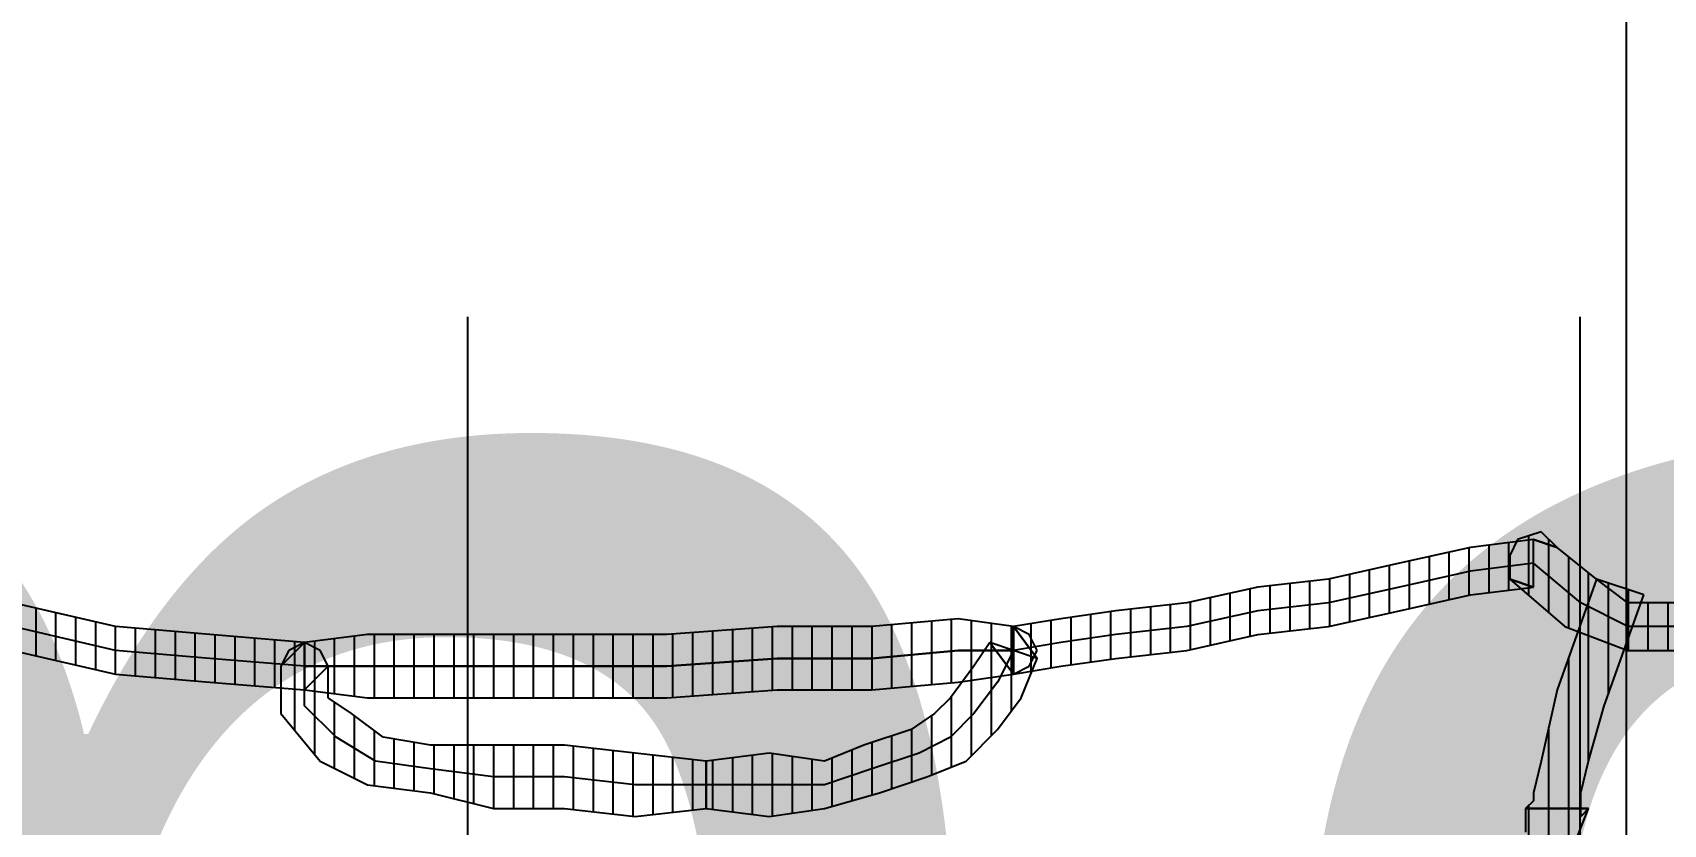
# Model space of a CAD drawing. Header units: millimetres. Extents: x 11489 to 12006, y 36725 to 37730.
# Drawn here: x 11671.33 to 11681.57, y 36931.5 to 36936.47 of the extents above; entities that cross this region are included whole.
import ezdxf

# ---------------------------------------------------------------- set-up
doc = ezdxf.new("R2010")
doc.units = ezdxf.units.MM
doc.layers.add('OC-Mutfak_Ekipman', color=252, linetype='Continuous')
doc.styles.add('TAKSİM', font='GOTHIC.TTF', dxfattribs={"height": 7})
pattern_1 = [(360, (-19413.11011, 29189.02214), (1e-16, 0.125), [25])]

# ---------------------------------------------------------------- blocks, each defined once
blk = doc.blocks.new('A$C0b4f8896')
at = {"ltscale": 30}
h = blk.add_hatch(dxfattribs=at)
h.set_pattern_fill('DC_LINES', color=256, scale=0.1, style=0)
h.set_pattern_definition(pattern_1)
h.paths.add_polyline_path([(25.98, 61.992), (24.887, 61.646), (23.893, 61.201), (22.95, 60.756), (22.155, 60.212), (21.459, 59.568), (20.813, 58.925), (20.217, 58.232), (19.77, 57.54), (19.373, 56.798), (19.075, 56.105), (18.777, 55.363), (18.578, 54.621), (18.429, 53.928), (18.28, 53.285), (18.23, 52.691), (18.181, 52.098), (18.479, 52.098), (18.529, 52.691), (18.578, 53.285), (18.727, 53.928), (18.876, 54.621), (19.075, 55.264), (19.373, 56.006), (19.671, 56.698), (20.068, 57.342), (20.515, 58.034), (21.012, 58.728), (21.658, 59.37), (22.353, 59.915), (23.148, 60.459), (23.993, 60.904), (24.986, 61.35), (26.079, 61.695), (26.178, 61.795), (26.178, 61.894), (26.129, 61.992)], flags=0)
h = blk.add_hatch(dxfattribs=at)
h.set_pattern_fill('DC_LINES', color=256, scale=0.1, style=0)
h.set_pattern_definition(pattern_1)
edge = h.paths.add_edge_path(flags=0)
edge.add_line((18.479, 52.098), (18.33, 52.246))
edge.add_line((18.33, 52.246), (18.032, 52.246))
edge.add_line((18.032, 52.246), (17.734, 51.999))
edge.add_line((17.734, 51.999), (17.585, 51.702))
edge.add_line((17.585, 51.702), (17.535, 51.306))
edge.add_line((17.535, 51.306), (17.436, 50.91))
edge.add_line((17.436, 50.91), (17.436, 50.465))
edge.add_line((17.436, 50.465), (17.386, 50.02))
edge.add_line((17.386, 50.02), (17.436, 49.574))
edge.add_line((17.436, 49.574), (17.734, 49.574))
edge.add_line((17.734, 49.574), (17.783, 50.02))
edge.add_line((17.783, 50.02), (17.833, 50.465))
edge.add_line((17.833, 50.465), (17.833, 50.91))
edge.add_line((17.833, 50.91), (17.833, 51.306))
edge.add_line((17.833, 51.306), (17.883, 51.603))
edge.add_line((17.883, 51.603), (18.032, 51.801))
edge.add_line((18.032, 51.801), (18.131, 51.949))
edge.add_line((18.131, 51.949), (18.33, 51.949))
edge.add_line((18.33, 51.949), (18.181, 52.098))
edge.add_line((18.181, 52.098), (18.33, 51.949))
edge.add_line((18.33, 51.949), (18.429, 51.999))
edge.add_line((18.429, 51.999), (18.479, 52.098))
edge.add_line((18.479, 52.098), (18.429, 52.196))
edge.add_line((18.429, 52.196), (18.33, 52.246))
h = blk.add_hatch(dxfattribs=at)
h.set_pattern_fill('DC_LINES', color=256, scale=0.1, style=0)
h.set_pattern_definition(pattern_1)
edge = h.paths.add_edge_path(flags=0)
edge.add_line((18.181, 52.098), (18.131, 51.702))
edge.add_line((18.131, 51.702), (18.131, 51.108))
edge.add_line((18.131, 51.108), (18.131, 50.515))
edge.add_line((18.131, 50.515), (18.131, 49.821))
edge.add_line((18.131, 49.821), (18.181, 49.129))
edge.add_line((18.181, 49.129), (18.181, 48.535))
edge.add_line((18.181, 48.535), (18.23, 47.991))
edge.add_line((18.23, 47.991), (18.28, 47.645))
edge.add_line((18.28, 47.645), (18.578, 47.645))
edge.add_line((18.578, 47.645), (18.628, 47.991))
edge.add_line((18.628, 47.991), (18.578, 48.535))
edge.add_line((18.578, 48.535), (18.578, 49.129))
edge.add_line((18.578, 49.129), (18.529, 49.821))
edge.add_line((18.529, 49.821), (18.529, 50.515))
edge.add_line((18.529, 50.515), (18.529, 51.108))
edge.add_line((18.529, 51.108), (18.529, 51.702))
edge.add_line((18.529, 51.702), (18.479, 52.098))
h = blk.add_hatch(dxfattribs=at)
h.set_pattern_fill('DC_LINES', color=256, scale=0.1, style=0)
h.set_pattern_definition(pattern_1)
edge = h.paths.add_edge_path(flags=0)
edge.add_line((18.379, 47.496), (18.578, 47.645))
edge.add_line((18.578, 47.645), (18.628, 47.991))
edge.add_line((18.628, 47.991), (18.578, 48.535))
edge.add_line((18.578, 48.535), (18.578, 49.129))
edge.add_line((18.578, 49.129), (18.529, 49.821))
edge.add_line((18.529, 49.821), (18.529, 50.515))
edge.add_line((18.529, 50.515), (18.529, 51.108))
edge.add_line((18.529, 51.108), (18.529, 51.702))
edge.add_line((18.529, 51.702), (18.479, 52.098))
edge.add_line((18.479, 52.098), (18.181, 52.098))
edge.add_line((18.181, 52.098), (18.131, 51.702))
edge.add_line((18.131, 51.702), (18.131, 51.108))
edge.add_line((18.131, 51.108), (18.131, 50.515))
edge.add_line((18.131, 50.515), (18.131, 49.821))
edge.add_line((18.131, 49.821), (18.181, 49.129))
edge.add_line((18.181, 49.129), (18.181, 48.535))
edge.add_line((18.181, 48.535), (18.23, 47.991))
edge.add_line((18.23, 47.991), (18.28, 47.645))
edge.add_line((18.28, 47.645), (18.479, 47.793))
edge.add_line((18.479, 47.793), (18.28, 47.645))
edge.add_line((18.28, 47.645), (18.33, 47.546))
edge.add_line((18.33, 47.546), (18.429, 47.496))
edge.add_line((18.429, 47.496), (18.529, 47.546))
edge.add_line((18.529, 47.546), (18.578, 47.645))
h = blk.add_hatch(dxfattribs=at)
h.set_pattern_fill('DC_LINES', color=256, scale=0.1, style=0)
h.set_pattern_definition(pattern_1)
edge = h.paths.add_edge_path(flags=0)
edge.add_line((17.436, 49.574), (17.386, 49.179))
edge.add_line((17.386, 49.179), (17.436, 48.832))
edge.add_line((17.436, 48.832), (17.535, 48.486))
edge.add_line((17.535, 48.486), (17.634, 48.188))
edge.add_line((17.634, 48.188), (17.734, 47.941))
edge.add_line((17.734, 47.941), (17.932, 47.744))
edge.add_line((17.932, 47.744), (18.131, 47.596))
edge.add_line((18.131, 47.596), (18.379, 47.496))
edge.add_line((18.379, 47.496), (18.479, 47.793))
edge.add_line((18.479, 47.793), (18.33, 47.893))
edge.add_line((18.33, 47.893), (18.131, 48.041))
edge.add_line((18.131, 48.041), (18.032, 48.14))
edge.add_line((18.032, 48.14), (17.932, 48.288))
edge.add_line((17.932, 48.288), (17.833, 48.585))
edge.add_line((17.833, 48.585), (17.734, 48.832))
edge.add_line((17.734, 48.832), (17.783, 49.179))
edge.add_line((17.783, 49.179), (17.734, 49.574))
h = blk.add_hatch(dxfattribs=at)
h.set_pattern_fill('DC_LINES', color=256, scale=0.1, style=0)
h.set_pattern_definition(pattern_1)
edge = h.paths.add_edge_path(flags=0)
edge.add_line((18.28, 47.645), (18.33, 47.348))
edge.add_line((18.33, 47.348), (18.379, 47.002))
edge.add_line((18.379, 47.002), (18.429, 46.557))
edge.add_line((18.429, 46.557), (18.529, 46.111))
edge.add_line((18.529, 46.111), (18.578, 45.666))
edge.add_line((18.578, 45.666), (18.678, 45.221))
edge.add_line((18.678, 45.221), (18.777, 44.775))
edge.add_line((18.777, 44.775), (18.827, 44.38))
edge.add_line((18.827, 44.38), (19.125, 44.38))
edge.add_line((19.125, 44.38), (19.075, 44.775))
edge.add_line((19.075, 44.775), (18.976, 45.221))
edge.add_line((18.976, 45.221), (18.876, 45.666))
edge.add_line((18.876, 45.666), (18.827, 46.111))
edge.add_line((18.827, 46.111), (18.727, 46.557))
edge.add_line((18.727, 46.557), (18.678, 47.002))
edge.add_line((18.678, 47.002), (18.628, 47.348))
edge.add_line((18.628, 47.348), (18.578, 47.645))
h = blk.add_hatch(dxfattribs=at)
h.set_pattern_fill('DC_LINES', color=256, scale=0.1, style=0)
h.set_pattern_definition(pattern_1)
edge = h.paths.add_edge_path(flags=0)
edge.add_line((16.243, 44.677), (16.542, 44.429))
edge.add_line((16.542, 44.429), (16.889, 44.28))
edge.add_line((16.889, 44.28), (17.187, 44.132))
edge.add_line((17.187, 44.132), (17.436, 44.033))
edge.add_line((17.436, 44.033), (17.436, 44.429))
edge.add_line((17.436, 44.429), (17.287, 44.429))
edge.add_line((17.287, 44.429), (16.989, 44.577))
edge.add_line((16.989, 44.577), (16.74, 44.726))
edge.add_line((16.74, 44.726), (16.542, 44.874))
h = blk.add_hatch(dxfattribs=at)
h.set_pattern_fill('DC_LINES', color=256, scale=0.1, style=0)
h.set_pattern_definition(pattern_1)
edge = h.paths.add_edge_path(flags=0)
edge.add_line((18.827, 44.38), (18.876, 44.527))
edge.add_line((18.876, 44.527), (18.578, 44.182))
edge.add_line((18.578, 44.182), (18.429, 43.786))
edge.add_line((18.429, 43.786), (18.429, 43.439))
edge.add_line((18.429, 43.439), (18.479, 43.044))
edge.add_line((18.479, 43.044), (18.628, 42.647))
edge.add_line((18.628, 42.647), (18.777, 42.252))
edge.add_line((18.777, 42.252), (19.025, 41.807))
edge.add_line((19.025, 41.807), (19.224, 41.411))
edge.add_line((19.224, 41.411), (19.522, 41.51))
edge.add_line((19.522, 41.51), (19.323, 41.905))
edge.add_line((19.323, 41.905), (19.075, 42.351))
edge.add_line((19.075, 42.351), (18.926, 42.747))
edge.add_line((18.926, 42.747), (18.777, 43.143))
edge.add_line((18.777, 43.143), (18.727, 43.439))
edge.add_line((18.727, 43.439), (18.727, 43.786))
edge.add_line((18.727, 43.786), (18.876, 43.983))
edge.add_line((18.876, 43.983), (19.075, 44.231))
edge.add_line((19.075, 44.231), (19.125, 44.38))
edge.add_line((19.125, 44.38), (19.075, 44.231))
edge.add_line((19.075, 44.231), (19.174, 44.33))
edge.add_line((19.174, 44.33), (19.125, 44.479))
edge.add_line((19.125, 44.479), (19.025, 44.527))
edge.add_line((19.025, 44.527), (18.876, 44.527))
h = blk.add_hatch(dxfattribs=at)
h.set_pattern_fill('DC_LINES', color=256, scale=0.1, style=0)
h.set_pattern_definition(pattern_1)
edge = h.paths.add_edge_path(flags=0)
edge.add_line((17.436, 44.033), (17.386, 44.082))
edge.add_line((17.386, 44.082), (17.535, 44.082))
edge.add_line((17.535, 44.082), (17.734, 44.033))
edge.add_line((17.734, 44.033), (18.081, 43.935))
edge.add_line((18.081, 43.935), (18.777, 43.687))
edge.add_line((18.777, 43.687), (18.876, 43.983))
edge.add_line((18.876, 43.983), (18.181, 44.231))
edge.add_line((18.181, 44.231), (17.734, 44.33))
edge.add_line((17.734, 44.33), (17.535, 44.38))
edge.add_line((17.535, 44.38), (17.485, 44.38))
edge.add_line((17.485, 44.38), (17.436, 44.429))
for p, q in [((18.429, 53.928), (18.28, 53.285)), ((18.429, 53.285), (18.578, 53.928)), ((18.578, 53.285), (18.727, 53.928)), ((18.28, 53.285), (18.23, 52.691)), ((18.379, 52.691), (18.429, 53.285)), ((18.529, 52.691), (18.578, 53.285)), ((18.23, 52.691), (18.181, 52.098)), ((18.33, 52.098), (18.379, 52.691)), ((18.479, 52.098), (18.529, 52.691)), ((18.032, 52.246), (17.734, 51.999)), ((18.33, 52.246), (18.032, 52.246)), ((18.479, 52.098), (18.33, 52.246)), ((18.429, 52.196), (18.33, 52.246)), ((18.33, 52.246), (18.479, 52.098)), ((18.479, 52.098), (18.429, 52.196)), ((17.883, 51.899), (18.081, 52.098)), ((18.081, 52.098), (18.33, 52.098)), ((18.181, 52.098), (18.131, 51.702)), ((18.181, 52.098), (18.131, 51.702)), ((18.33, 51.949), (18.181, 52.098)), ((18.181, 52.098), (18.33, 51.949)), ((18.181, 52.098), (18.479, 52.098)), ((18.181, 52.098), (18.181, 52.098)), ((18.479, 52.098), (18.181, 52.098)), ((18.181, 52.098), (18.181, 52.098)), ((18.479, 52.098), (18.181, 52.098)), ((18.33, 51.702), (18.33, 52.098)), ((18.33, 52.098), (18.33, 51.702)), ((18.33, 52.098), (18.33, 52.098)), ((18.33, 52.098), (18.33, 52.098)), ((18.429, 51.999), (18.479, 52.098)), ((18.479, 52.098), (18.479, 52.098)), ((18.529, 51.702), (18.479, 52.098)), ((18.479, 52.098), (18.479, 52.098)), ((18.529, 51.702), (18.479, 52.098)), ((17.734, 51.999), (17.585, 51.702)), ((18.032, 51.801), (18.131, 51.949)), ((18.131, 51.949), (18.33, 51.949)), ((18.33, 51.949), (18.429, 51.999)), ((17.734, 51.652), (17.883, 51.899)), ((17.883, 51.603), (18.032, 51.801)), ((17.585, 51.702), (17.535, 51.306)), ((17.684, 51.306), (17.734, 51.652)), ((18.131, 51.702), (18.131, 51.108)), ((18.131, 51.702), (18.131, 51.108)), ((18.33, 51.108), (18.33, 51.702)), ((18.33, 51.702), (18.33, 51.108)), ((18.529, 51.108), (18.529, 51.702)), ((18.529, 51.108), (18.529, 51.702)), ((17.833, 51.306), (17.883, 51.603)), ((17.535, 51.306), (17.436, 50.91)), ((17.634, 50.91), (17.684, 51.306)), ((17.833, 50.91), (17.833, 51.306)), ((18.131, 51.108), (18.131, 50.515)), ((18.131, 51.108), (18.131, 50.515)), ((18.33, 50.515), (18.33, 51.108)), ((18.33, 51.108), (18.33, 50.515)), ((18.529, 50.515), (18.529, 51.108)), ((18.529, 50.515), (18.529, 51.108)), ((17.436, 50.91), (17.436, 50.465)), ((17.634, 50.465), (17.634, 50.91)), ((17.833, 50.465), (17.833, 50.91)), ((18.131, 50.515), (18.131, 49.821)), ((18.131, 50.515), (18.131, 49.821)), ((18.33, 49.821), (18.33, 50.515)), ((18.33, 50.515), (18.33, 49.821)), ((18.529, 49.821), (18.529, 50.515)), ((18.529, 49.821), (18.529, 50.515)), ((17.436, 50.465), (17.386, 50.02)), ((17.585, 50.02), (17.634, 50.465)), ((17.783, 50.02), (17.833, 50.465)), ((17.386, 50.02), (17.436, 49.574)), ((17.585, 49.574), (17.585, 50.02)), ((17.734, 49.574), (17.783, 50.02)), ((18.131, 49.821), (18.181, 49.129)), ((18.131, 49.821), (18.181, 49.129)), ((18.379, 49.129), (18.33, 49.821)), ((18.33, 49.821), (18.379, 49.129)), ((18.578, 49.129), (18.529, 49.821)), ((18.578, 49.129), (18.529, 49.821)), ((17.436, 49.574), (17.386, 49.179)), ((17.436, 49.574), (17.734, 49.574)), ((17.436, 49.574), (17.436, 49.574)), ((17.734, 49.574), (17.436, 49.574)), ((17.436, 49.574), (17.436, 49.574)), ((17.585, 49.179), (17.585, 49.574)), ((17.783, 49.179), (17.734, 49.574)), ((17.734, 49.574), (17.734, 49.574)), ((17.386, 49.179), (17.436, 48.832)), ((17.585, 48.832), (17.585, 49.179)), ((17.734, 48.832), (17.783, 49.179)), ((18.181, 49.129), (18.181, 48.535)), ((18.181, 49.129), (18.181, 48.535)), ((18.379, 48.535), (18.379, 49.129)), ((18.379, 49.129), (18.379, 48.535)), ((18.578, 48.535), (18.578, 49.129)), ((18.578, 48.535), (18.578, 49.129)), ((17.436, 48.832), (17.535, 48.486)), ((17.684, 48.535), (17.585, 48.832)), ((17.833, 48.585), (17.734, 48.832)), ((17.932, 48.288), (17.833, 48.585)), ((17.535, 48.486), (17.634, 48.188)), ((17.783, 48.238), (17.684, 48.535)), ((18.181, 48.535), (18.23, 47.991)), ((18.181, 48.535), (18.23, 47.991)), ((18.429, 47.991), (18.379, 48.535)), ((18.379, 48.535), (18.429, 47.991)), ((18.628, 47.991), (18.578, 48.535)), ((18.628, 47.991), (18.578, 48.535)), ((17.883, 48.041), (17.783, 48.238)), ((18.032, 48.14), (17.932, 48.288)), ((17.634, 48.188), (17.734, 47.941)), ((18.131, 48.041), (18.032, 48.14)), ((18.032, 47.893), (17.883, 48.041)), ((18.33, 47.893), (18.131, 48.041)), ((17.734, 47.941), (17.932, 47.744)), ((18.23, 47.991), (18.28, 47.645)), ((18.23, 47.991), (18.28, 47.645)), ((18.429, 47.645), (18.429, 47.991)), ((18.429, 47.991), (18.429, 47.645)), ((18.578, 47.645), (18.628, 47.991)), ((18.578, 47.645), (18.628, 47.991)), ((18.23, 47.744), (18.032, 47.893)), ((18.479, 47.793), (18.33, 47.893)), ((17.932, 47.744), (18.131, 47.596)), ((18.429, 47.645), (18.23, 47.744)), ((18.28, 47.645), (18.479, 47.793)), ((18.479, 47.793), (18.28, 47.645)), ((18.379, 47.496), (18.479, 47.793)), ((18.28, 47.645), (18.28, 47.645)), ((18.28, 47.645), (18.33, 47.348)), ((18.578, 47.645), (18.28, 47.645)), ((18.28, 47.645), (18.28, 47.645)), ((18.28, 47.645), (18.578, 47.645)), ((18.28, 47.645), (18.33, 47.546)), ((18.379, 47.496), (18.578, 47.645)), ((18.578, 47.645), (18.379, 47.496)), ((18.479, 47.348), (18.429, 47.645)), ((18.529, 47.546), (18.578, 47.645)), ((18.628, 47.348), (18.578, 47.645)), ((18.578, 47.645), (18.578, 47.645)), ((18.131, 47.596), (18.379, 47.496)), ((18.33, 47.546), (18.429, 47.496)), ((18.429, 47.496), (18.529, 47.546)), ((18.379, 47.496), (18.379, 47.496)), ((18.33, 47.348), (18.379, 47.002)), ((18.529, 47.002), (18.479, 47.348)), ((18.678, 47.002), (18.628, 47.348)), ((18.379, 47.002), (18.429, 46.557)), ((18.578, 46.557), (18.529, 47.002)), ((18.727, 46.557), (18.678, 47.002)), ((18.429, 46.557), (18.529, 46.111)), ((18.678, 46.111), (18.578, 46.557)), ((18.827, 46.111), (18.727, 46.557)), ((18.529, 46.111), (18.578, 45.666)), ((18.727, 45.666), (18.678, 46.111)), ((18.876, 45.666), (18.827, 46.111)), ((18.578, 45.666), (18.678, 45.221)), ((18.827, 45.221), (18.727, 45.666)), ((18.976, 45.221), (18.876, 45.666)), ((18.678, 45.221), (18.777, 44.775)), ((18.926, 44.775), (18.827, 45.221)), ((19.075, 44.775), (18.976, 45.221)), ((18.777, 44.775), (18.827, 44.38)), ((18.976, 44.38), (18.926, 44.775)), ((19.125, 44.38), (19.075, 44.775)), ((18.876, 44.527), (18.578, 44.182)), ((18.827, 44.38), (18.876, 44.527)), ((18.876, 44.527), (18.827, 44.38)), ((19.025, 44.527), (18.876, 44.527)), ((19.125, 44.479), (19.025, 44.527)), ((19.174, 44.33), (19.125, 44.479)), ((17.436, 44.429), (17.287, 44.429)), ((17.485, 44.38), (17.436, 44.429)), ((17.436, 44.429), (17.436, 44.033)), ((17.436, 44.033), (17.436, 44.429)), ((17.535, 44.38), (17.485, 44.38)), ((17.734, 44.33), (17.535, 44.38)), ((18.727, 44.082), (18.976, 44.38)), ((18.827, 44.38), (19.125, 44.38)), ((18.827, 44.38), (18.827, 44.38)), ((19.075, 44.231), (19.125, 44.38)), ((19.125, 44.38), (19.075, 44.231)), ((18.181, 44.231), (17.734, 44.33)), ((19.075, 44.231), (19.174, 44.33)), ((18.876, 43.983), (18.181, 44.231)), ((18.578, 44.182), (18.429, 43.786)), ((18.876, 43.983), (19.075, 44.231)), ((17.187, 44.132), (17.436, 44.033)), ((17.436, 44.033), (17.386, 44.082)), ((17.386, 44.082), (17.535, 44.082)), ((17.535, 44.082), (17.734, 44.033)), ((18.578, 43.786), (18.727, 44.082)), ((17.436, 44.033), (17.436, 44.033)), ((17.734, 44.033), (18.081, 43.935)), ((18.727, 43.786), (18.876, 43.983)), ((18.777, 43.687), (18.876, 43.983)), ((18.081, 43.935), (18.777, 43.687)), ((18.429, 43.786), (18.429, 43.439)), ((18.578, 43.439), (18.578, 43.786)), ((18.727, 43.439), (18.727, 43.786))]:
    blk.add_line(p, q, dxfattribs=at)

msp = doc.modelspace()

# ---------------------------------------------------------------- hatches: boundary and pattern name
h = msp.add_hatch()
h.set_pattern_fill('ANGLE', color=256, angle=360)
h.set_pattern_definition([(360, (9355.04, 31327.633), (-1e-14, 6.985), [5.08, -1.905]), (90, (9355.04, 31327.633), (-6.985, -1e-14), [5.08, -1.905])])
h.paths.add_polyline_path([(11651.338, 36956.778), (11681.338, 36956.778), (11681.338, 36861.778), (11651.338, 36861.778)])

# ---------------------------------------------------------------- linework, layer by layer
msp.add_lwpolyline([(11681.338, 36861.778), (11651.338, 36861.778), (11651.338, 36956.778), (11681.338, 36956.778)], close=True)

# ---------------------------------------------------------------- block references
at = {"layer": 'OC-Mutfak_Ekipman', "linetype": 'Continuous', "rotation": 89.99999999999999}
msp.add_blockref('A$C0b4f8896', (11725.136, 36914.163), dxfattribs=at)

# ---------------------------------------------------------------- texts
at = {"style": 'TAKSİM'}
msp.add_text('bulaşık yıkama', height=13, dxfattribs=at).set_placement((11571.994, 36923.79))

doc.saveas('drawing.dxf')
